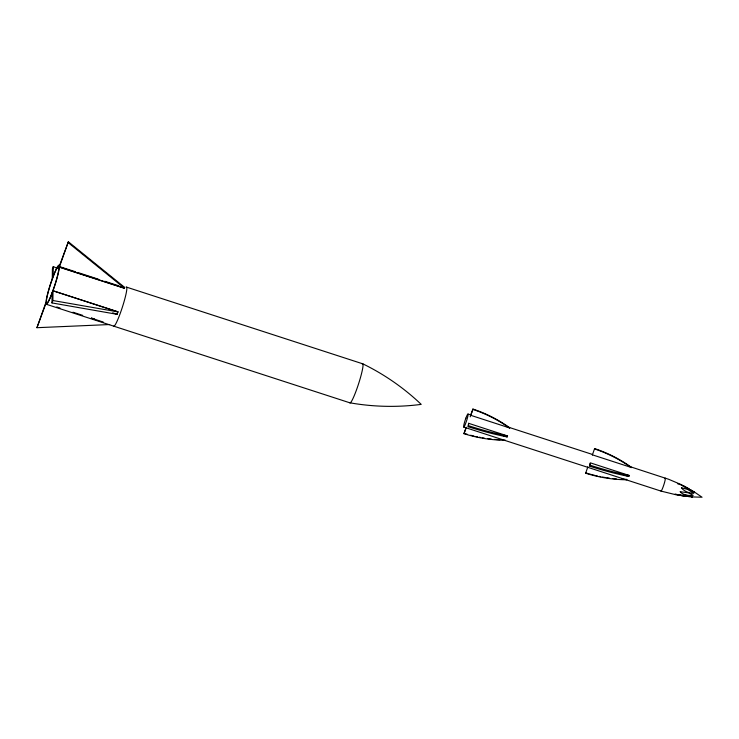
<?xml version="1.0" encoding="UTF-8"?>
<svg xmlns="http://www.w3.org/2000/svg" width="739" height="739" viewBox="0 0 739 739"><rect width="100%" height="100%" fill="white"/><g stroke="black" fill="none" stroke-linecap="round" stroke-linejoin="round"><path stroke-width="1.11" d="M109.668 324.541L36.95 327.7L45.984 302.297M45.91 303.433L45.929 302.463M51.989 302.935L52.885 300.514L53.005 290.741L117.898 311.867L117.002 314.297L51.989 302.935L52.109 293.171L53.005 290.806L117.898 311.803L117.002 314.232M52.284 278.732L52.404 268.959L53.3 266.53L57.42 268.488M53.18 276.303L53.3 266.53M59.379 266.04L59.369 267.01L124.254 288.071L124.272 287.101L68.348 241.773L59.323 266.197M124.207 287.268L124.198 288.238L59.314 267.167L68.348 241.773M505.143 440.074L505.143 440.268A133.112 124.522 0.7 0 1 463.972 433.691L466.217 427.244M468.221 426.708L468.609 423.308L507.536 435.945L507.176 436.915A133.112 44.645 20.3 0 1 468.221 426.708L468.609 423.308M472.932 409.434L472.942 409.046A133.112 124.522 0.7 0 1 509.633 427.742L509.624 428.13A133.112 124.522 0.7 0 0 472.932 409.434L470.198 416.842M621.573 479.251A133.112 124.522 0.7 0 0 626.811 479.399L626.811 479.787A133.112 124.522 0.7 0 1 585.639 473.219L585.639 472.831A133.112 124.522 0.7 0 0 588.965 473.838M589.879 466.226L590.267 462.826L629.203 475.473L628.843 476.443A133.112 44.645 20.3 0 1 589.879 466.226L589.907 463.806M594.609 448.564L594.599 448.952A133.112 124.522 0.7 0 1 631.291 467.658L631.3 467.27A133.112 124.522 0.7 0 0 594.609 448.564L592.355 455.021M46.123 304.209L46.169 300.44A20.609 2.3 -72 0 1 50.991 282.409L54.474 272.987A20.609 2.3 -72 0 1 59.166 265.264L59.12 269.033A20.609 2.3 -72 0 1 54.307 287.055L50.825 296.487A20.609 2.3 -72 0 1 46.123 304.209L349.796 402.792C373.343 406.94 397.508 407.475 421.212 404.381C403.984 387.984 384.215 374.267 362.84 363.847L126.655 287.166M678.384 495.056L685.755 495.241L692.554 496.756L682.531 495.943L675.187 494.021M36.95 327.7L45.975 303.267M470.595 415.392L472.942 409.046M463.972 433.691L466.217 427.632M585.639 473.219L587.884 466.762M688.48 496.645L692.304 496.784L690.743 496.257M693.431 491.934L690.42 489.578M691.612 496.904L702.05 497.227L693.468 491.37M680.194 494.825L678.808 495.019L686.817 496.451M52.885 300.514L117.898 311.867M677.811 495.213L660.943 491.075L463.686 427.04M681.515 485.227L683.261 485.856M59.379 266.53L75.6 271.795M77.761 272.497L98.305 279.166M104.799 281.273L118.859 285.836M121.02 286.538L124.263 287.591M468.036 414.062L471.306 415.124M506.187 426.449L592.29 454.402M631.226 467.039L668.573 479.241L681.34 484.655M471.778 415.651L509.633 427.936M592.364 454.827L631.291 467.464M677.681 483.796L682.476 485.375L694.097 491.925L687.75 488.996L681.94 485.181M500.691 434.809L507.176 436.915M621.277 473.985L628.843 476.443M112.67 312.828L117.002 314.297M91.396 318.019L94.638 319.072M56.727 306.944L59.97 307.997M72.949 312.209L82.685 315.368M91.331 318.176L103.229 322.038M683.52 485.828L689.238 488.867M68.33 242.743L124.254 288.071M125.999 287.231A20.609 2.3 -72 0 1 122.619 306.399A20.609 2.3 -72 0 1 113.612 326.121M362.193 363.902A20.609 2.3 -72 0 1 358.812 383.079A20.609 2.3 -72 0 1 349.796 402.792M664.721 478.586A6.863 0.767 -72 0 1 663.945 484.507A6.863 0.767 -72 0 1 660.878 490.65M616.344 478.9A133.112 124.522 0.7 0 1 612.871 478.567M609.407 478.142A133.112 124.522 0.7 0 1 606.811 477.773M605.093 477.496A133.112 124.522 0.7 0 1 602.516 477.043M600.807 476.71A133.112 124.522 0.7 0 1 599.098 476.369M597.389 475.999A133.112 124.522 0.7 0 1 595.699 475.602M594.849 475.399A133.112 124.522 0.7 0 1 592.318 474.761M591.477 474.54A133.112 124.522 0.7 0 1 589.805 474.078M629.203 475.473A133.112 44.645 20.3 0 1 590.239 465.256M507.536 435.945A133.112 44.645 20.3 0 1 468.572 425.738M499.915 439.723A133.112 124.522 0.7 0 1 494.687 439.382M491.204 439.04A133.112 124.522 0.7 0 1 487.74 438.624M484.285 438.116A133.112 124.522 0.7 0 1 482.567 437.83M480.849 437.525A133.112 124.522 0.7 0 1 479.14 437.192M477.431 436.841A133.112 124.522 0.7 0 1 475.731 436.472M474.032 436.084A133.112 124.522 0.7 0 1 470.651 435.243M467.307 434.32A133.112 124.522 0.7 0 1 463.981 433.303M681.487 487.768C683.51 491.13 689.579 493.495 693.819 493.319L687.667 489.403L681.487 487.768M465.893 418.126L465.311 419.78A6.863 0.767 -72 0 0 463.621 426.615A6.863 0.767 -72 0 0 465.256 424.463L466.411 421.322A6.863 0.767 -72 0 0 468.101 414.487A6.863 0.767 -72 0 0 466.466 416.639L465.893 418.126M680.249 491.731C682.282 494.89 689.081 496.008 693.173 495.324L688.415 492.821L680.249 491.731M50.945 295.692A19.223 2.143 -72 0 0 58.732 266.567A19.223 2.143 -72 0 0 48.266 291.942A19.223 2.143 -72 0 0 50.945 295.692"/></g></svg>
